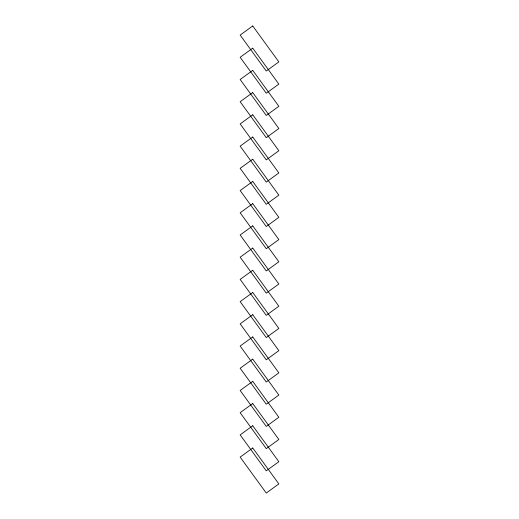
<?xml version="1.0" encoding="UTF-8"?>
<svg xmlns="http://www.w3.org/2000/svg" width="519" height="519" viewBox="0 0 519 519"><rect width="100%" height="100%" fill="white"/><g stroke="black" fill="none" stroke-linecap="round" stroke-linejoin="round"><path stroke-width="0.78" d="M252.734 25.95L240.154 35.091L266.266 71.025L278.846 61.891L252.734 25.95M252.734 48.163L240.154 57.298L266.266 93.238L278.846 84.104L252.734 48.163M252.734 70.376L240.154 79.511L266.266 115.452L278.846 106.311L252.734 70.376M252.734 92.583L240.154 101.724L266.266 137.665L278.846 128.524L252.734 92.583M252.734 114.796L240.154 123.937L266.266 159.878L278.846 150.737L252.734 114.796M252.734 137.01L240.154 146.15L266.266 182.085L278.846 172.95L252.734 137.01M252.734 159.223L240.154 168.357L266.266 204.298L278.846 195.157L252.734 159.223M252.734 181.429L240.154 190.57L266.266 226.511L278.846 217.37L252.734 181.429M252.734 203.643L240.154 212.784L266.266 248.724L278.846 239.583L252.734 203.643M252.734 225.856L240.154 234.997L266.266 270.931L278.846 261.797L252.734 225.856M252.734 248.069L240.154 257.203L266.266 293.144L278.846 284.003L252.734 248.069M252.734 270.276L240.154 279.417L266.266 315.357L278.846 306.216L252.734 270.276M252.734 292.489L240.154 301.63L266.266 337.571L278.846 328.43L252.734 292.489M252.734 314.702L240.154 323.843L266.266 359.777L278.846 350.643L252.734 314.702M252.734 336.915L240.154 346.05L266.266 381.99L278.846 372.85L252.734 336.915M252.734 359.122L240.154 368.263L266.266 404.204L278.846 395.063L252.734 359.122M252.734 381.335L240.154 390.476L266.266 426.417L278.846 417.276L252.734 381.335M252.734 403.548L240.154 412.689L266.266 448.624L278.846 439.489L252.734 403.548M252.734 425.762L240.154 434.896L266.266 470.837L278.846 461.702L252.734 425.762M252.734 447.975L240.154 457.109L266.266 493.05L278.846 483.909L252.734 447.975"/></g></svg>
